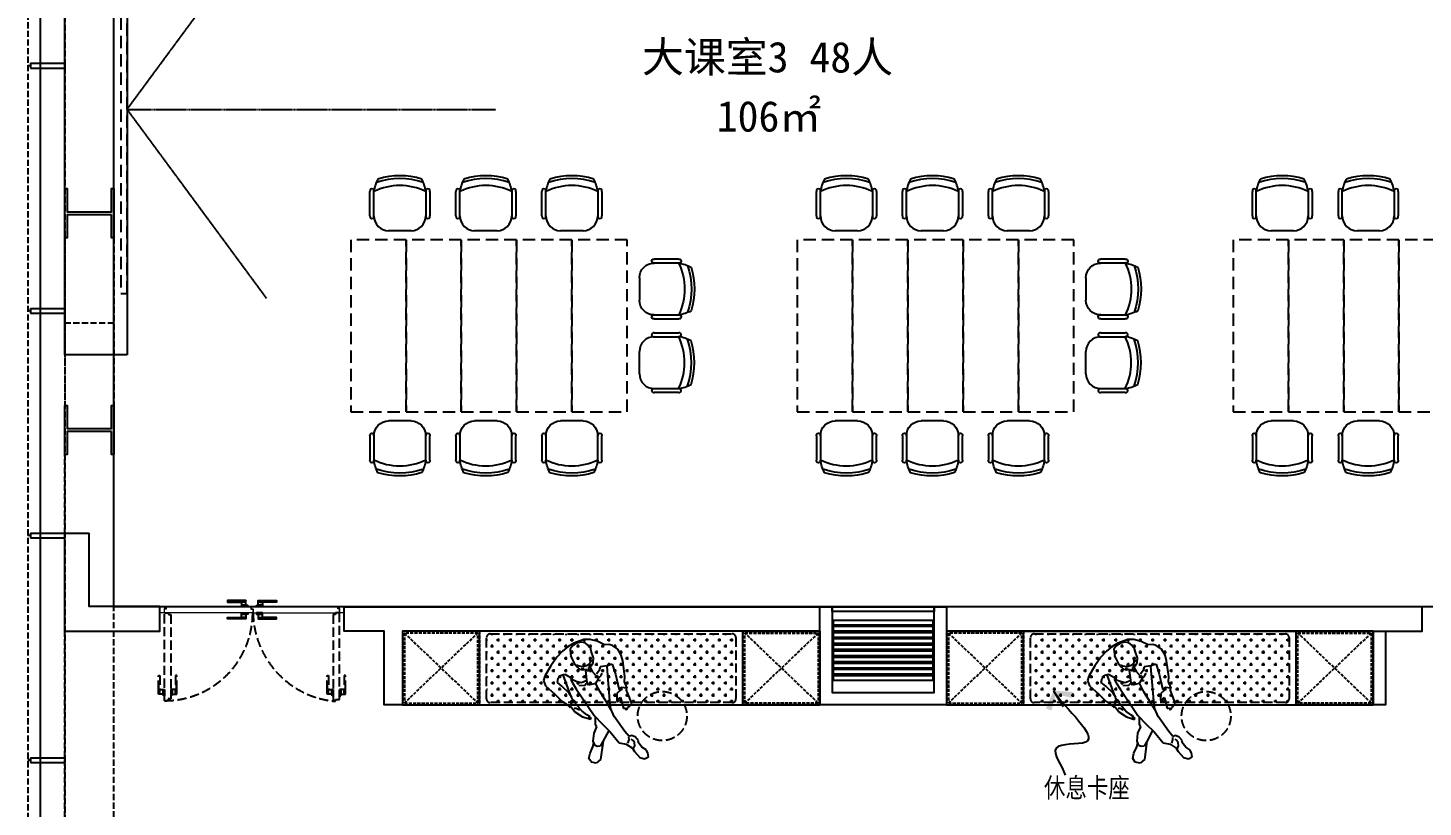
# Model space of a CAD drawing. Header units: millimetres. Extents: x 285006 to 3037698, y -2820855 to 192241.
# Drawn here: x 848456 to 859813, y -42600 to -36252 of the extents above; entities that cross this region are included whole.
import ezdxf
from ezdxf.enums import TextEntityAlignment as Align
from ezdxf.xclip import XClip

# ---------------------------------------------------------------- set-up
doc = ezdxf.new("R2010")
doc.units = ezdxf.units.MM
doc.header["$XCLIPFRAME"] = 2
doc.header["$PDMODE"] = 35
doc.header["$PDSIZE"] = -0.1
for name, pattern in [('1#C-6F$0$CONTINOUS', [0]), ('1#C-6F$0$DASHED2', [0.375, 0.25, -0.125]), ('DASH', [0.35, 0.25, -0.1]), ('DASHED', [0.75, 0.5, -0.25])]:
    doc.linetypes.add(name, pattern=pattern)
for name, color, linetype in [('1#C-6F$0$0-XREF', 7, 'Continuous'), ('1#C-6F$0$S-W-BEAMLINE', 4, '1#C-6F$0$DASHED2'), ('4玻璃幕墙', 1, 'Continuous'), ('6铝型材', 8, 'Continuous'), ('___', 4, 'Continuous'), ('__附着_A10-J_KJ_2_B_28F_SEN22M3I_设计区$0$A_WALL_BRIK(砌块墙)', 190, 'Continuous'), ('A-DOOR', 60, 'Continuous'), ('BS-SHORT CABINET', 30, 'Continuous'), ('DOOR', 60, 'Continuous'), ('DOOR--02', 8, 'Continuous'), ('DS-FINISH', 20, 'Continuous'), ('FF-FIXT--02', 8, 'DASH'), ('FF-FURN', 51, 'Continuous'), ('FF-TEXT', 50, 'Continuous'), ('FF-活动家具', 51, 'Continuous'), ('FF1-固定家具(落地、到顶)', 30, 'Continuous'), ('WALL', 255, 'Continuous'), ('WALL-地台', 8, 'Continuous')]:
    doc.layers.add(name, color=color, linetype=linetype)
doc.layers.add('WALL-1C-6F-1$0$A-WALL-GLAZ', color=142, linetype='Continuous', lineweight=18)
doc.styles.add('ar', font='arial.ttf')
doc.styles.add('CCD_DIM', font='archs.shx', dxfattribs={"width": 0.7})
doc.styles.add('DIA', font='')
doc.styles.add('T9-L46$0$CCDI-TOG-01', font='arial.ttf')
doc.styles.get('DIA').set_extended_font_data('SimSun')
doc.dimstyles.new('DIM_100', dxfattribs={"dimscale": 100, "dimtxt": 1.5, "dimasz": 1, "dimexe": 1.5, "dimexo": 1.5, "dimgap": 0.6, "dimtad": 1, "dimdec": 0, "dimrnd": 5, "dimzin": 12, "dimdsep": 46, "dimtxsty": 'CCD_DIM', "dimblk": 'CCD_Dimension_Tick', "dimcen": 0.125, "dimclrd": 44, "dimclre": 44, "dimclrt": 50, "dimadec": 0, "dimazin": 0, "dimtfac": 1, "dimtdec": 0, "dimtix": 1, "dimtmove": 2, "dimatfit": 3, "dimldrblk": 'CCD_Leader_Dot', "dimfxl": 5, "dimtvp": 1, "dimtolj": 1, "dimtzin": 0, "dimarcsym": 0})
doc.dimstyles.new('HBA_100', dxfattribs={"dimscale": 100, "dimtxt": 2.5, "dimasz": 1, "dimexe": 2, "dimexo": 2.5, "dimgap": 0.6, "dimtad": 1, "dimdec": 0, "dimzin": 0, "dimdsep": 46, "dimtxsty": 'ar', "dimblk": 'CCD_Dimension_Tick', "dimcen": 0.125, "dimclrd": 44, "dimclre": 44, "dimclrt": 50, "dimadec": 0, "dimazin": 0, "dimtfac": 1, "dimtdec": 0, "dimtix": 1, "dimtmove": 2, "dimatfit": 2, "dimldrblk": 'CCD_Leader_Dot', "dimfxl": 1, "dimtvp": 1, "dimtolj": 1, "dimtzin": 0, "dimarcsym": 0})

# ---------------------------------------------------------------- blocks, each defined once
blk = doc.blocks.new('WALL-1C-6F-1$0$mullion_____')
at = {"layer": '6铝型材'}
for p, q in [((-36798, -1713), (-36798, -1433)), ((-36798, -1433), (-36758, -1433)), ((-36758, -1713), (-36758, -1433)), ((-36798, -1713), (-36758, -1713)), ((-36778, -1713), (-36778, -1733))]:
    blk.add_line(p, q, dxfattribs=at)
blk = doc.blocks.new('WALL-1C-6F-1')
at = {"layer": '4玻璃幕墙'}
blk.add_line((98374985, 18822923), (98374985, 18796566), dxfattribs=at)
at = {"layer": 'WALL-地台', "linetype": 'DASH', "ltscale": 200}
for p, q in [((98374885, 18823023), (98374885, 18796546)), ((98375185, 18822723), (98375185, 18796566))]:
    blk.add_line(p, q, dxfattribs=at)
at = {"layer": 'WALL-1C-6F-1$0$A-WALL-GLAZ', "lineweight": -3, "rotation": 269.9999995734953}
for p in [(98376618, 18782251), (98376618, 18780254), (98376618, 18778424), (98376618, 18776594)]:
    blk.add_blockref('WALL-1C-6F-1$0$mullion_____', p, dxfattribs=at)
blk = doc.blocks.new('A$C64783269')
at = {"layer": 'FF-活动家具'}
for p, q in [((1, 151), (1, 400)), ((41, 151), (41, 400)), ((570, 399), (570, 150)), ((610, 399), (610, 150)), ((419, 0), (191, 0))]:
    blk.add_line(p, q, dxfattribs=at)
for centre, radius, start, end in [((21, 405), 20.8, 344.5058, 195.4229), ((461, 332), 426, 152.8506, 170.8394), ((305, -144), 604, 64.0229, 115.9163), ((305, -200), 730, 70.8382, 109.1021), ((305, -192), 752, 72.7146, 107.2107), ((149, 332), 426, 9.0894, 27.0688), ((590, 405), 20.8, 344.5058, 195.4229), ((21, 145), 20.8, 164.5058, 15.4229), ((191, 150), 150, 179.9644, 269.9644), ((419, 150), 150, 269.9644, 359.9644), ((590, 145), 20.8, 164.5058, 15.4229)]:
    blk.add_arc(centre, radius, start, end, dxfattribs=at)
blk = doc.blocks.new('1#C-6F$0$A$C13D20D7F')
at = {"layer": '1#C-6F$0$S-W-BEAMLINE', "color": 6, "linetype": '1#C-6F$0$CONTINOUS'}
blk.add_lwpolyline([(380, 200), (20, 200), (20, 13), (0, 13), (0, 413), (20, 413), (20, 225), (380, 225), (380, 413), (400, 413), (400, 13), (380, 13)], close=True, dxfattribs=at)
blk = doc.blocks.new('dfgdergherhre')
at = {"layer": 'WALL-地台', "linetype": 'DASH', "ltscale": 200}
for p, q in [((3268329, 4622650, 0), (3268329, 4627346, 0)), ((3268729, 4622650, 0), (3268729, 4627346, 0)), ((3268329, 4622650, 0), (3268329, 4621284, 0)), ((3268729, 4622650, 0), (3268729, 4621284, 0)), ((3268729, 4621955, 0), (3268329, 4621955, 0)), ((3268329, 4617160, 0), (3268329, 4621284, 0)), ((3268729, 4617160, 0), (3268729, 4621284, 0))]:
    blk.add_line(p, q, dxfattribs=at)
at = {"layer": '1#C-6F$0$0-XREF', "ltscale": 1.5, "rotation": 359.999308722076}
for p in [(3268329, 4622638, 0), (3268329, 4620872, 0)]:
    blk.add_blockref('1#C-6F$0$A$C13D20D7F', p, dxfattribs=at)
blk = doc.blocks.new('*U477')
at = {"layer": 'DOOR', "linetype": 'Continuous', "lineweight": 0, "ltscale": 1000}
for points in [[(-758, 17), (-758, 50), (-1461, 50), (-1461, 50), (-1461, 50), (-1461, 50), (-1461, 50), (-1461, 50), (-1461, 50), (-1461, 50), (-1461, 50), (-1461, 50), (-1461, 50), (-1461, 50), (-1461, 50), (-1461, 50), (-1461, 50), (-1462, 50), (-1462, 18), (-1447, 18), (-1447, 0), (-1446, 0), (-1446, 0), (-1446, 0), (-1446, 0), (-742, 0), (-742, 17)], [(-755, 20), (-755, 50), (-39, 50), (-39, 50), (-39, 50), (-39, 50), (-39, 50), (-39, 50), (-39, 50), (-39, 50), (-39, 50), (-39, 50), (-39, 50), (-39, 50), (-39, 50), (-39, 50), (-39, 50), (-38, 50), (-38, 18), (-53, 18), (-53, 0), (-54, 0), (-54, 0), (-54, 0), (-54, 0), (-739, 0), (-739, 20), (-755, 20)]]:
    blk.add_lwpolyline(points, close=True, dxfattribs=at)
at = {"layer": 'DOOR--02', "linetype": 'DASH', "ltscale": 300}
for p, q in [((-1509, 676), (-1509, 562)), ((-1363, 676), (-1363, 562)), ((-136, 676), (-136, 562)), ((10, 676), (10, 562))]:
    blk.add_line(p, q, dxfattribs=at)
at = {"layer": 'DOOR--02'}
for p, q in [((-835, 98), (-949, 98)), ((-665, 98), (-551, 98)), ((-835, -48), (-949, -48)), ((-665, -48), (-551, -48))]:
    blk.add_line(p, q, dxfattribs=at)
at = {"layer": 'DOOR--02', "linetype": 'DASH', "ltscale": 300}
for points in [[(-1473, 677), (-1473, 712), (-1511, 712), (-1511, 669)], [(-1511, 712), (-1499, 702), (-1499, 676)], [(-1461, 676), (-1461, 727), (-1471, 726), (-1471, 676), (-1461, 676)], [(-1471, 710), (-1461, 710)], [(-1471, 693), (-1461, 693)], [(-1411, 676), (-1411, 727), (-1401, 726), (-1401, 676), (-1411, 676)], [(-1401, 710), (-1411, 710)], [(-1401, 693), (-1411, 693)], [(-1399, 677), (-1399, 712), (-1361, 712), (-1361, 669)], [(-1361, 712), (-1373, 702), (-1373, 676)], [(-100, 677), (-100, 712), (-138, 712), (-138, 669)], [(-138, 712), (-126, 702), (-126, 676)], [(-88, 676), (-88, 727), (-98, 726), (-98, 676), (-88, 676)], [(-98, 710), (-88, 710)], [(-98, 693), (-88, 693)], [(-38, 676), (-38, 727), (-28, 726), (-28, 676), (-38, 676)], [(-28, 710), (-38, 710)], [(-28, 693), (-38, 693)], [(-26, 677), (-26, 712), (12, 712), (12, 669)], [(12, 712), (0, 702), (0, 676)], [(-1511, 676), (-1511, 562), (-1499, 562), (-1499, 676)], [(-1501, 676), (-1511, 676)], [(-1501, 676), (-1473, 676), (-1473, 676)], [(-1371, 676), (-1399, 676), (-1399, 676)], [(-1361, 676), (-1361, 562), (-1373, 562), (-1373, 676)], [(-1371, 676), (-1361, 676)], [(-138, 676), (-138, 562), (-126, 562), (-126, 676)], [(-128, 676), (-138, 676)], [(-128, 676), (-100, 676), (-100, 676)], [(2, 676), (-26, 676), (-26, 676)], [(12, 676), (12, 562), (0, 562), (0, 676)], [(2, 676), (12, 676)]]:
    blk.add_lwpolyline(points, dxfattribs=at)
for points in [[(-1473, 711), (-1473, 677), (-1471, 677), (-1471, 711)], [(-1428, 755), (-1461, 755), (-1461, 51), (-1461, 51), (-1461, 51), (-1461, 51), (-1461, 51), (-1461, 51), (-1461, 51), (-1461, 51), (-1461, 51), (-1461, 51), (-1461, 51), (-1461, 51), (-1461, 51), (-1461, 51), (-1461, 51), (-1461, 50), (-1429, 50), (-1429, 65), (-1411, 65), (-1411, 66), (-1411, 66), (-1411, 66), (-1411, 66), (-1411, 770), (-1428, 770)], [(-1399, 711), (-1399, 677), (-1401, 677), (-1401, 711)], [(-100, 711), (-100, 677), (-98, 677), (-98, 711)], [(-68, 766), (-38, 766), (-38, 51), (-38, 51), (-38, 51), (-38, 51), (-38, 51), (-38, 51), (-38, 51), (-38, 51), (-38, 51), (-38, 51), (-38, 51), (-38, 51), (-38, 51), (-38, 51), (-38, 51), (-38, 50), (-70, 50), (-70, 65), (-88, 65), (-88, 66), (-88, 66), (-88, 66), (-88, 66), (-88, 751), (-68, 751), (-68, 766)], [(-26, 711), (-26, 677), (-28, 677), (-28, 711)]]:
    blk.add_lwpolyline(points, close=True, dxfattribs=at)
at = {"layer": 'DOOR--02'}
for points in [[(-835, 100), (-949, 100), (-949, 88), (-835, 88)], [(-834, 62), (-800, 62), (-800, 100), (-843, 100)], [(-836, 50), (-785, 50), (-785, 60), (-836, 60), (-836, 50)], [(-835, 90), (-835, 100)], [(-800, 100), (-809, 88), (-835, 88)], [(-835, 90), (-835, 62), (-835, 62)], [(-819, 60), (-819, 50)], [(-802, 60), (-802, 50)], [(-664, 50), (-715, 50), (-715, 60), (-664, 60), (-664, 50)], [(-666, 62), (-700, 62), (-700, 100), (-657, 100)], [(-700, 100), (-691, 88), (-665, 88)], [(-698, 60), (-698, 50)], [(-681, 60), (-681, 50)], [(-665, 100), (-551, 100), (-551, 88), (-665, 88)], [(-665, 90), (-665, 100)], [(-665, 90), (-665, 62), (-665, 62)], [(-835, -50), (-949, -50), (-949, -38), (-835, -38)], [(-834, -12), (-800, -12), (-800, -50), (-843, -50)], [(-836, 0), (-785, 0), (-785, -10), (-836, -10), (-836, 0)], [(-835, -40), (-835, -12), (-835, -12)], [(-800, -50), (-809, -38), (-835, -38)], [(-835, -40), (-835, -50)], [(-819, -10), (-819, 0)], [(-802, -10), (-802, 0)], [(-664, 0), (-715, 0), (-715, -10), (-664, -10), (-664, 0)], [(-666, -12), (-700, -12), (-700, -50), (-657, -50)], [(-700, -50), (-691, -38), (-665, -38)], [(-698, -10), (-698, 0)], [(-681, -10), (-681, 0)], [(-665, -40), (-665, -12), (-665, -12)], [(-665, -50), (-551, -50), (-551, -38), (-665, -38)], [(-665, -40), (-665, -50)]]:
    blk.add_lwpolyline(points, dxfattribs=at)
for points in [[(-800, 62), (-835, 62), (-835, 60), (-800, 60)], [(-700, 62), (-665, 62), (-665, 60), (-700, 60)], [(-800, -12), (-835, -12), (-835, -10), (-800, -10)], [(-700, -12), (-665, -12), (-665, -10), (-700, -10)]]:
    blk.add_lwpolyline(points, close=True, dxfattribs=at)
at = {"layer": 'DOOR--02', "linetype": 'DASH', "ltscale": 300}
for centre, radius, start, end in [((-1494, 38), 736, 0.9237, 83.5121), ((-39, 50), 716, 89.9199, 182.4029)]:
    blk.add_arc(centre, radius, start, end, dxfattribs=at)
at = {"layer": 'DS-FINISH', "linetype": 'Continuous', "lineweight": 0, "ltscale": 1000}
for points in [[(-1500, 50), (-1465, 50), (-1465, 15), (-1450, 15), (-1450, 0), (-1500, 0), (-1500, 50)], [(-35, 50), (0, 50), (0, 0), (-50, 0), (-50, 15), (-35, 15), (-35, 50), (0, 50)]]:
    blk.add_lwpolyline(points, dxfattribs=at)
blk = doc.blocks.new('A$C2ABA4370')
at = {"color": 8}
blk.add_wipeout([(671, 1032), (702, 979), (717, 925), (736, 785), (733, 736), (758, 678), (749, 668), (777, 596), (798, 536), (780, 523), (776, 513), (764, 505), (757, 489), (752, 482), (736, 501), (723, 496), (698, 596), (689, 592), (675, 557), (667, 557), (662, 570), (664, 632), (693, 658), (680, 676), (650, 806), (621, 897), (590, 896), (575, 874), (600, 565), (610, 492), (640, 423), (736, 287), (774, 242), (796, 252), (829, 237), (860, 203), (855, 190), (889, 146), (928, 122), (943, 94), (949, 57), (914, 40), (870, 51), (822, 107), (804, 136), (749, 171), (686, 183), (603, 283), (590, 295), (539, 199), (517, 34), (476, 0), (433, 8), (411, 41), (421, 90), (446, 149), (456, 182), (449, 198), (457, 272), (483, 329), (471, 350), (471, 416), (457, 431), (300, 666), (261, 726), (243, 760), (259, 772), (244, 777), (192, 807), (175, 801), (242, 619), (256, 596), (258, 579), (279, 567), (297, 550), (287, 536), (303, 524), (322, 505), (330, 493), (349, 472), (393, 438), (418, 423), (406, 420), (430, 407), (427, 397), (353, 421), (283, 465), (251, 509), (239, 507), (207, 533), (166, 560), (103, 626), (18, 700), (0, 748), (12, 788), (67, 880), (121, 959), (172, 1013), (224, 1057), (275, 1086), (366, 1120), (421, 1120), (485, 1103), (551, 1071), (592, 1075), (623, 1064)], dxfattribs=at)
for p, q in [((172, 1013), (121, 959)), ((224, 1057), (172, 1013)), ((275, 1086), (224, 1057)), ((261, 1062), (240, 1032)), ((240, 1032), (244, 991)), ((299, 1086), (261, 1062)), ((366, 1120), (275, 1086)), ((337, 1095), (299, 1086)), ((376, 1090), (337, 1095)), ((421, 1120), (366, 1120)), ((401, 1069), (376, 1090)), ((414, 1051), (401, 1069)), ((424, 1047), (414, 1051)), ((485, 1103), (421, 1120)), ((431, 1013), (424, 1047)), ((452, 954), (431, 1013)), ((551, 1071), (485, 1103)), ((592, 1075), (551, 1071)), ((623, 1064), (592, 1075)), ((671, 1032), (623, 1064)), ((702, 979), (671, 1032)), ((121, 959), (67, 880)), ((248, 977), (243, 975)), ((243, 975), (260, 942)), ((244, 991), (248, 977)), ((260, 942), (279, 905)), ((279, 905), (304, 871)), ((322, 877), (300, 888)), ((411, 893), (390, 880)), ((424, 912), (411, 893)), ((436, 895), (411, 875)), ((437, 918), (416, 945)), ((416, 945), (424, 912)), ((432, 881), (450, 908)), ((450, 939), (437, 918)), ((450, 908), (452, 954)), ((575, 874), (590, 896)), ((590, 896), (621, 897)), ((621, 897), (650, 806)), ((717, 925), (702, 979)), ((736, 785), (717, 925)), ((12, 788), (0, 748)), ((67, 880), (12, 788)), ((126, 731), (133, 771)), ((133, 771), (159, 796)), ((159, 796), (192, 807)), ((175, 801), (242, 619)), ((192, 807), (244, 777)), ((259, 772), (243, 760)), ((243, 760), (261, 726)), ((244, 777), (259, 772)), ((263, 753), (261, 763)), ((304, 871), (326, 851)), ((356, 872), (322, 877)), ((326, 851), (353, 845)), ((364, 854), (342, 855)), ((353, 845), (379, 850)), ((390, 880), (356, 872)), ((379, 850), (399, 836)), ((395, 728), (382, 838)), ((399, 836), (409, 842)), ((409, 842), (410, 866)), ((410, 866), (432, 881)), ((421, 869), (444, 828)), ((444, 828), (473, 793)), ((499, 770), (469, 722)), ((473, 793), (487, 791)), ((504, 838), (480, 807)), ((487, 791), (499, 770)), ((503, 777), (521, 793)), ((513, 871), (504, 838)), ((535, 876), (513, 871)), ((521, 793), (532, 816)), ((570, 880), (535, 876)), ((600, 565), (575, 874)), ((650, 806), (680, 676)), ((733, 736), (736, 785)), ((0, 748), (18, 700)), ((18, 700), (103, 626)), ((167, 698), (126, 731)), ((232, 634), (167, 698)), ((256, 596), (232, 634)), ((261, 726), (300, 666)), ((295, 738), (263, 753)), ((343, 726), (295, 738)), ((300, 666), (457, 431)), ((370, 701), (321, 704)), ((387, 746), (343, 726)), ((390, 720), (370, 701)), ((407, 706), (395, 728)), ((469, 722), (407, 706)), ((512, 646), (473, 719)), ((482, 747), (515, 750)), ((566, 558), (512, 646)), ((664, 632), (662, 570)), ((693, 658), (664, 632)), ((680, 676), (693, 658)), ((690, 676), (708, 689)), ((708, 689), (750, 682)), ((758, 678), (733, 736)), ((749, 668), (758, 678)), ((777, 596), (749, 668)), ((103, 626), (166, 560)), ((166, 560), (207, 533)), ((207, 533), (239, 507)), ((239, 507), (251, 509)), ((246, 534), (260, 550)), ((247, 513), (246, 534)), ((251, 509), (283, 465)), ((258, 579), (256, 596)), ((279, 567), (258, 579)), ((260, 550), (283, 552)), ((297, 550), (279, 567)), ((287, 536), (297, 550)), ((303, 524), (287, 536)), ((322, 505), (303, 524)), ((330, 493), (322, 505)), ((610, 487), (566, 558)), ((610, 492), (600, 565)), ((662, 570), (667, 557)), ((667, 557), (675, 557)), ((675, 557), (689, 592)), ((689, 592), (698, 596)), ((698, 596), (723, 496)), ((757, 489), (764, 505)), ((764, 505), (776, 513)), ((776, 513), (780, 523)), ((798, 536), (777, 596)), ((780, 523), (798, 536)), ((297, 496), (279, 496)), ((283, 465), (353, 421)), ((314, 485), (297, 496)), ((325, 480), (314, 485)), ((329, 489), (325, 480)), ((349, 472), (330, 493)), ((393, 438), (349, 472)), ((353, 421), (427, 397)), ((418, 423), (393, 438)), ((406, 420), (418, 423)), ((430, 407), (406, 420)), ((427, 397), (430, 407)), ((457, 431), (533, 353)), ((471, 350), (471, 416)), ((640, 423), (610, 492)), ((736, 287), (640, 423)), ((723, 496), (736, 501)), ((736, 501), (752, 482)), ((752, 482), (757, 489)), ((449, 198), (457, 272)), ((457, 272), (483, 329)), ((483, 329), (471, 350)), ((533, 353), (603, 283)), ((590, 295), (537, 196)), ((603, 283), (686, 183)), ((774, 242), (736, 287)), ((421, 90), (446, 149)), ((446, 149), (456, 182)), ((466, 160), (449, 198)), ((485, 152), (466, 160)), ((513, 154), (485, 152)), ((537, 196), (513, 154)), ((539, 199), (517, 34)), ((686, 183), (749, 171)), ((749, 171), (804, 136)), ((763, 182), (774, 211)), ((774, 211), (772, 234)), ((796, 252), (774, 242)), ((811, 205), (793, 216)), ((829, 237), (796, 252)), ((804, 136), (822, 107)), ((822, 186), (811, 205)), ((811, 126), (825, 156)), ((825, 156), (822, 186)), ((860, 203), (829, 237)), ((855, 190), (860, 203)), ((889, 146), (855, 190)), ((928, 122), (889, 146)), ((411, 41), (421, 90)), ((433, 8), (411, 41)), ((476, 0), (433, 8)), ((517, 34), (476, 0)), ((822, 107), (870, 51)), ((870, 51), (913, 40)), ((914, 40), (949, 57)), ((943, 94), (928, 122)), ((949, 57), (943, 94))]:
    blk.add_line(p, q, dxfattribs=at)
blk = doc.blocks.new('*U887')
at = {"layer": 'FF1-固定家具(落地、到顶)', "color": 55, "linetype": 'DASH', "ltscale": 100}
for p, q in [((15, 585), (612, 15)), ((15, 15), (612, 585)), ((627, 0), (627, 600))]:
    blk.add_line(p, q, dxfattribs=at)
at = {"layer": 'FF1-固定家具(落地、到顶)'}
blk.add_lwpolyline([(0, 600), (627, 600), (627, 0), (0, 0)], close=True, dxfattribs=at)
at = {"layer": 'FF1-固定家具(落地、到顶)', "color": 55, "linetype": 'DASH', "ltscale": 100}
blk.add_lwpolyline([(15, 585), (612, 585), (612, 15), (15, 15)], close=True, dxfattribs=at)
blk = doc.blocks.new('CCD_Leader_Arrow')
at = {"color": 0, "linetype": 'ByBlock'}
blk.add_line((0, 0), (-1, 0), dxfattribs=at)
for points in [[(-0.859, 0.668), (-0.597, 0.852), (-0.24, 0), (0, 0)], [(-0.859, -0.668), (-0.597, -0.852), (-0.24, 0), (0, 0)]]:
    blk.add_solid(points, dxfattribs=at)
blk = doc.blocks.new('CCD_Dimension_Tick')
at = {"color": 0, "linetype": 'ByBlock'}
for p, q in [((-1.09, 0), (0, 0)), ((0, 0), (1.09, 0))]:
    blk.add_line(p, q, dxfattribs=at)
at = {"color": 0, "linetype": 'Continuous', "const_width": 0.608}
blk.add_lwpolyline([(-0.61, -0.61), (0.61, 0.61)], dxfattribs=at)
blk = doc.blocks.new('*D1125')
at = {"layer": '___', "color": 44, "lineweight": -2, "transparency": 16777216}
for p, q in [((849156, -732), (849156, -82)), ((849461, -164), (849461, -382)), ((849056, -232), (848956, -232)), ((849156, -232), (849461, -232)), ((849561, -232), (849661, -232))]:
    blk.add_line(p, q, dxfattribs=at)
at = {"layer": 'Defpoints', "color": 0, "transparency": 16777216}
for p in [(849461, -14, 0), (849461, -232), (849156, -315129, 0)]:
    blk.add_point(p, dxfattribs=at)
at = {"layer": '___', "color": 44, "lineweight": -2, "transparency": 16777216, "xscale": 100, "yscale": 100, "zscale": 100}
blk.add_blockref('CCD_Dimension_Tick', (849156, -232), dxfattribs=at)
at = {"layer": '___', "color": 44, "lineweight": -2, "transparency": 16777216, "xscale": 100, "yscale": 100, "zscale": 100, "rotation": 180}
blk.add_blockref('CCD_Dimension_Tick', (849461, -232), dxfattribs=at)
at = {"layer": '___', "color": 50, "transparency": 16777216, "insert": (849308, -97), "char_height": 150, "attachment_point": 5, "style": 'CCD_DIM'}
blk.add_mtext('\\A1;305', dxfattribs=at)
blk = doc.blocks.new('CCD_Leader_Dot')
at = {"color": 0, "linetype": 'ByBlock'}
blk.add_line((-5, 0), (-10, 0), dxfattribs=at)
at = {"color": 0, "linetype": 'ByBlock', "const_width": 5}
blk.add_lwpolyline([(-2.5, 0, 1), (2.5, 0, 1)], format="xyb", close=True, dxfattribs=at)

msp = doc.modelspace()

# ---------------------------------------------------------------- linework, layer by layer
at = {"color": 8, "linetype": 'DASH'}
for q in [(850397.1, -35378.2, 0), (852263.6, -36916.6, 0), (850397.1, -38455, 0)]:
    msp.add_line((849262.7, -36916.6, 0), q, dxfattribs=at)
at = {"layer": '___', "elevation": 0}
msp.add_lwpolyline([(849154, -40966.8), (861604.2, -40966.8), (861604.2, -32866.5), (849154, -32866.5)], close=True, dxfattribs=at)
at = {"layer": 'A-DOOR', "elevation": 0}
msp.add_lwpolyline([(855003.3, -40966.9), (855833.4, -40966.9), (855833.4, -41006.9), (855003.3, -41006.9), (855003.3, -40966.9)], dxfattribs=at)
for points in [[(855013.3, -41076.9), (855823.4, -41076.9), (855823.4, -41116.9), (855013.3, -41116.9)], [(855013.3, -41126.9), (855823.4, -41126.9), (855823.4, -41166.9), (855013.3, -41166.9)], [(855013.3, -41176.9), (855823.4, -41176.9), (855823.4, -41216.9), (855013.3, -41216.9)], [(855013.3, -41226.9), (855823.4, -41226.9), (855823.4, -41266.9), (855013.3, -41266.9)], [(855013.3, -41276.9), (855823.4, -41276.9), (855823.4, -41316.9), (855013.3, -41316.9)], [(855013.3, -41326.9), (855823.4, -41326.9), (855823.4, -41366.9), (855013.3, -41366.9)], [(855013.3, -41376.9), (855823.4, -41376.9), (855823.4, -41416.9), (855013.3, -41416.9)], [(855013.3, -41426.9), (855823.4, -41426.9), (855823.4, -41466.9), (855013.3, -41466.9)], [(855013.3, -41476.9), (855823.4, -41476.9), (855823.4, -41516.9), (855013.3, -41516.9)], [(855013.3, -41526.9), (855823.4, -41526.9), (855823.4, -41566.9), (855013.3, -41566.9)]]:
    msp.add_lwpolyline(points, close=True, dxfattribs=at)
at = {"layer": 'FF-FURN', "linetype": 'DASHED', "ltscale": 200, "elevation": 0}
msp.add_lwpolyline([(849212.7, -38416.6), (849262.7, -38416.6), (849262.7, -35416.6), (849212.7, -35416.6)], close=True, dxfattribs=at)
at = {"layer": 'FF-FURN', "linetype": 'DASHED', "ltscale": 200}
for points in [[(851083.9, -37979.2), (851083.9, -39379.2), (851533.9, -39379.2), (851533.9, -37979.2)], [(851533.9, -37979.2), (851533.9, -39379.2), (851983.9, -39379.2), (851983.9, -37979.2)], [(851983.9, -37979.2), (851983.9, -39379.2), (852433.9, -39379.2), (852433.9, -37979.2)], [(852433.9, -37979.2), (852433.9, -39379.2), (852883.9, -39379.2), (852883.9, -37979.2)], [(852883.9, -37979.2), (852883.9, -39379.2), (853333.9, -39379.2), (853333.9, -37979.2)], [(854718.9, -37979.2), (854718.9, -39379.2), (855168.9, -39379.2), (855168.9, -37979.2)], [(855168.9, -37979.2), (855168.9, -39379.2), (855618.9, -39379.2), (855618.9, -37979.2)], [(855618.9, -37979.2), (855618.9, -39379.2), (856068.9, -39379.2), (856068.9, -37979.2)], [(856068.9, -37979.2), (856068.9, -39379.2), (856518.9, -39379.2), (856518.9, -37979.2)], [(856518.9, -37979.2), (856518.9, -39379.2), (856968.9, -39379.2), (856968.9, -37979.2)], [(858266.4, -37979.2), (858266.4, -39379.2), (858716.4, -39379.2), (858716.4, -37979.2)], [(858716.4, -37979.2), (858716.4, -39379.2), (859166.4, -39379.2), (859166.4, -37979.2)], [(859166.4, -37979.2), (859166.4, -39379.2), (859616.4, -39379.2), (859616.4, -37979.2)], [(859616.4, -37979.2), (859616.4, -39379.2), (860066.4, -39379.2), (860066.4, -37979.2)]]:
    msp.add_lwpolyline(points, close=True, dxfattribs=at)
at = {"layer": 'FF-FURN', "linetype": 'DASH', "ltscale": 300}
for centre in [(853619.8, -41857.9), (858047.3, -41858)]:
    msp.add_circle(centre, 200, dxfattribs=at)
at = {"layer": 'WALL', "elevation": 0}
for points in [[(849262.7, -38916.6), (848756, -38916.6), (848756, -34916.6), (849262.7, -34916.6)], [(855933.4, -41166.9), (859805.8, -41166.9), (859805.8, -40967), (855933.4, -40967)], [(859405.8, -41167), (859505.8, -41167), (859505.8, -41766.9), (859405.8, -41766.9)]]:
    msp.add_lwpolyline(points, close=True, dxfattribs=at)
for points in [[(848755.8, -41166.8), (848755.8, -40367)], [(848755.8, -41166.8), (849530.9, -41166.8), (849530.9, -40966.8), (848955.8, -40966.8), (848955.8, -40367)], [(848756.1, -40367), (848955.8, -40367)], [(851030.9, -41166.8), (851030.9, -40966.9), (854903.3, -40966.9), (854903.3, -40966.9), (855003.3, -40966.9), (855003.3, -41666.8), (855833.4, -41666.8), (855833.4, -40966.9), (855933.4, -40966.9), (855933.4, -41766.9), (854903.3, -41766.9), (854903.3, -41166.9), (851505.9, -41166.9), (851505.9, -41766.9), (851355.9, -41766.9), (851355.9, -41166.8), (851030.9, -41166.8), (851030.9, -40966.9)], [(854903.3, -41166.9), (854903.3, -40966.9)], [(859805.8, -41167), (859805.8, -40967)]]:
    msp.add_lwpolyline(points, dxfattribs=at)

# ---------------------------------------------------------------- block references
at = {"xscale": -1, "rotation": 180}
for p in [(851505.9, -41166.8, 0), (855933.4, -41166.9, 0)]:
    msp.add_blockref('*U887', p, dxfattribs=at)
at = {"rotation": 180}
for p in [(854903.3, -41166.9, 0), (859405.8, -41166.9, 0)]:
    msp.add_blockref('*U887', p, dxfattribs=at)
at = {"layer": '1#C-6F$0$0-XREF', "ltscale": 1.5}
ref = msp.add_blockref('WALL-1C-6F-1', (-97526656.2, -18854402, 0), dxfattribs=dict(at, rotation=359.999308722076))
XClip(ref).set_block_clipping_path([(98372385.8231538981, 18767467.007476639), (98391135.4026873261, 18767467.2336917371), (98391134.7242774069, 18823696.4636914618), (98372385.144743979, 18823696.2374763638)])
at = {"layer": '__附着_A10-J_KJ_2_B_28F_SEN22M3I_设计区$0$A_WALL_BRIK(砌块墙)'}
msp.add_blockref('dfgdergherhre', (-2419573.4, -4660612.4), dxfattribs=at)
at = {"layer": 'DS-FINISH', "rotation": 180}
msp.add_blockref('*U477', (849530.9, -40966.8, 0), dxfattribs=at)
at = {"layer": 'FF-FURN', "linetype": 'DASHED', "ltscale": 200, "xscale": 0.8, "yscale": 0.8, "zscale": 0.8}
for p in [(851239.7, -37904.2), (851939.7, -37904.2), (852639.7, -37904.2), (854874.7, -37904.2), (855574.7, -37904.2), (856274.7, -37904.2), (858422.2, -37904.2), (859122.2, -37904.2)]:
    msp.add_blockref('A$C64783269', p, dxfattribs=at)
at = {"layer": 'FF-FURN', "linetype": 'DASHED', "ltscale": 200}
for p, xscale, yscale, zscale, rotation in [((853433.9, -38623.4), -0.8, 0.8, 0.8, 269.9999999999999), ((857068.8, -38623.4), -0.8, 0.8, 0.8, 269.9999999999999), ((853433.9, -38735), 0.8000000000000002, 0.8000000000000002, 0.8000000000000002, 270.0000006730583), ((857068.8, -38735), 0.8000000000000002, 0.8000000000000002, 0.8000000000000002, 270.0000006730583), ((851239.7, -39454.2), -0.8, 0.8, 0.8, 180), ((851939.7, -39454.2), -0.8, 0.8, 0.8, 180), ((852639.7, -39454.2), -0.8, 0.8, 0.8, 180), ((854874.7, -39454.2), -0.8, 0.8, 0.8, 180), ((855574.7, -39454.2), -0.8, 0.8, 0.8, 180), ((856274.7, -39454.2), -0.8, 0.8, 0.8, 180), ((858422.2, -39454.2), -0.8, 0.8, 0.8, 180), ((859122.2, -39454.2), -0.8, 0.8, 0.8, 180)]:
    msp.add_blockref('A$C64783269', p, dxfattribs=dict(at, xscale=xscale, yscale=yscale, zscale=zscale, rotation=rotation))

# ---------------------------------------------------------------- texts
at = {"layer": 'FF-TEXT', "color": 50, "style": 'DIA'}
for s, p in [('大课室3 48人 ', (854561.9, -36489.5)), ('106㎡', (854488.3, -36972.1))]:
    msp.add_text(s, height=250, rotation=359.91517, dxfattribs=at).set_placement(p, align=Align.MIDDLE_CENTER)
at = {"layer": 'FF-TEXT', "color": 2, "style": 'T9-L46$0$CCDI-TOG-01', "width": 0.8}
msp.add_text('休息卡座', height=160, dxfattribs=at).set_placement((856726.7, -42521.6))

# ---------------------------------------------------------------- dimensions: what is measured, and where the dimension line sits
at = {"layer": '___'}
dim = msp.add_linear_dim(base=(849461, -231.6), p1=(849155.9, -315129, 0), p2=(849461, -13.7, 0), dimstyle='DIM_100', override={"dimfxlon": 1}, dxfattribs=at)
dim.commit()
dim.dimension.update_dxf_attribs({"geometry": '*D1125', "text_midpoint": (849308.4, -96.6)})

# ---------------------------------------------------------------- next in the draw order: block references
at = {"color": 8, "xscale": 0.9, "yscale": 0.9, "zscale": 0.9}
for p in [(852652.8, -42241.8), (857080.2, -42241.9)]:
    msp.add_blockref('A$C2ABA4370', p, dxfattribs=at)

# ---------------------------------------------------------------- next in the draw order: hatches: boundary and pattern name
at = {"layer": 'FF-FIXT--02'}
h = msp.add_hatch(dxfattribs=at)
h.set_pattern_fill('CROSS', color=256, scale=200, angle=-90, style=0)
h.set_pattern_definition([(270, (623433.467, 822624.89), (50, -50), [25, -75]), (360, (623420.967, 822612.39), (50, 50), [25, -75])])
edge = h.paths.add_edge_path()
edge.add_line((852219.1, -41188.7), (854189.6, -41188.7))
edge.add_arc((854189.6, -41218.7), 30, 0, 90, ccw=False)
edge.add_line((854219.6, -41218.7), (854219.6, -41718.7))
edge.add_arc((854189.6, -41718.7), 30, -90, 0, ccw=False)
edge.add_line((854189.6, -41748.7), (852219.1, -41748.7))
edge.add_arc((852219.1, -41718.7), 30, 180, 270, ccw=False)
edge.add_line((852189.1, -41718.7), (852189.1, -41218.7))
edge.add_arc((852219.1, -41218.7), 30, 90, 180, ccw=False)
h = msp.add_hatch(dxfattribs=at)
h.set_pattern_fill('CROSS', color=256, scale=200, angle=-90, style=0)
h.set_pattern_definition([(270, (627860.947, 822624.834), (50, -50), [25, -75]), (360, (627848.447, 822612.334), (50, 50), [25, -75])])
edge = h.paths.add_edge_path()
edge.add_line((856646.6, -41188.7), (858692, -41188.7))
edge.add_arc((858692, -41218.7), 30, 0, 90, ccw=False)
edge.add_line((858722, -41218.7), (858722, -41718.7))
edge.add_arc((858692, -41718.7), 30, -90, 0, ccw=False)
edge.add_line((858692, -41748.7), (856646.6, -41748.7))
edge.add_arc((856646.6, -41718.7), 30, 180, 270, ccw=False)
edge.add_line((856616.6, -41718.7), (856616.6, -41218.7))
edge.add_arc((856646.6, -41218.7), 30, 90, 180, ccw=False)

# ---------------------------------------------------------------- next in the draw order: linework, layer by layer
at = {"layer": 'BS-SHORT CABINET', "elevation": 0}
for points in [[(851505.9, -41766.8), (854903.3, -41766.8), (854903.3, -41166.8), (851505.9, -41166.8)], [(855933.4, -41766.9), (859405.8, -41766.9), (859405.8, -41166.9), (855933.4, -41166.9)]]:
    msp.add_lwpolyline(points, close=True, dxfattribs=at)
at = {"layer": 'FF-FURN', "linetype": 'DASH', "ltscale": 300, "elevation": 0}
for points in [[(852219.1, -41188.7), (854189.6, -41188.7, -0.4142136), (854219.6, -41218.7), (854219.6, -41718.7, -0.4142136), (854189.6, -41748.7), (852219.1, -41748.7, -0.4142136), (852189.1, -41718.7), (852189.1, -41218.7, -0.4142136)], [(856646.6, -41188.7), (858692, -41188.7, -0.4142136), (858722, -41218.7), (858722, -41718.7, -0.4142136), (858692, -41748.7), (856646.6, -41748.7, -0.4142136), (856616.6, -41718.7), (856616.6, -41218.7, -0.4142136)]]:
    msp.add_lwpolyline(points, format="xyb", close=True, dxfattribs=at)

# ---------------------------------------------------------------- next in the draw order: leaders
at = {"layer": 'FF-TEXT', "color": 52, "path_type": 1}
msp.add_leader([(856805, -41651.8), (857063.9, -42071.3), (856825.6, -42120.1), (856900.1, -42339.7)], dimstyle='HBA_100', override={"dimscale": 1, "dimasz": 150, "dimtad": 0, "dimclrd": 0, "dimldrblk": 'CCD_Leader_Arrow'}, dxfattribs=at)

doc.saveas('drawing.dxf')
